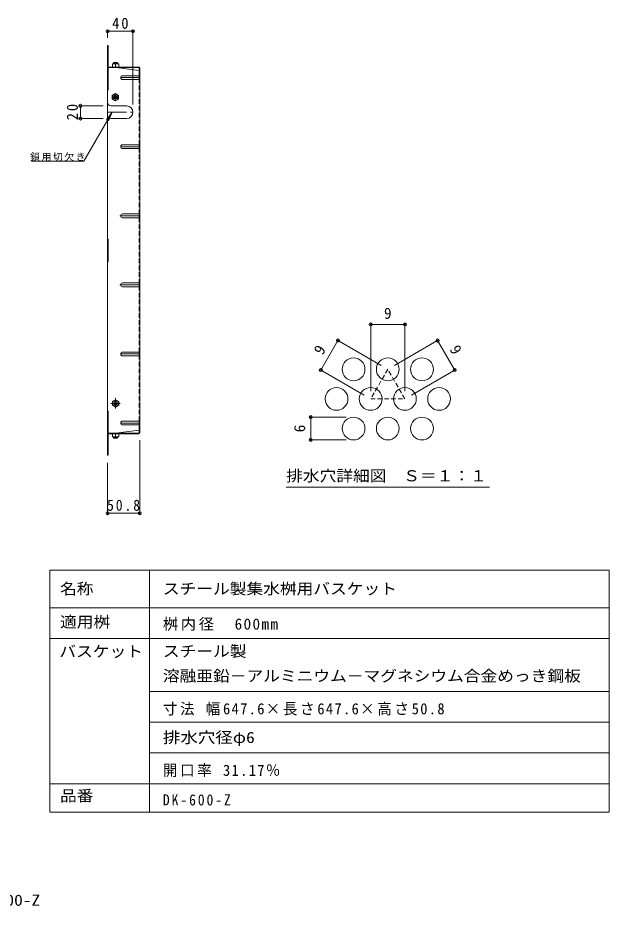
# Model space of a CAD drawing. Units: millimetres at full size, sheet at 1:6, with parts at other scales. Extents: x -1077 to 1135, y -797 to 643.
# Drawn here: x 201 to 1135, y -797 to 608 of the extents above; entities that cross this region are included whole.
import ezdxf
from ezdxf.enums import TextEntityAlignment as Align

# ---------------------------------------------------------------- set-up
doc = ezdxf.new("R2010")
doc.units = ezdxf.units.MM
doc.header["$LTSCALE"] = 6
doc.header["$PDMODE"] = 32
doc.header["$PDSIZE"] = 4.8
for name, pattern in [('CHAIN1', [8, 5, -1, 1, -1]), ('CHAIN2', [12, 9, -1, 1, -1]), ('DASHED1', [1.8, 1.2, -0.6])]:
    doc.linetypes.add(name, pattern=pattern)
for name, color, linetype, lineweight in [('0-0_通り芯', 3, 'Continuous', 9), ('0-1_躯体', 3, 'Continuous', 9), ('0-4_その他', 7, 'Continuous', 9), ('0-5_寸法', 7, 'Continuous', 9), ('0-7', 2, 'Continuous', 9), ('0-B', 2, 'Continuous', 9), ('0-D', 2, 'CHAIN1', 9), ('F-4_F-4ﾚｲﾔ', 7, 'Continuous', 9), ('F-6_F-6ﾚｲﾔ', 2, 'Continuous', 9), ('F-7_F-7ﾚｲﾔ', 2, 'Continuous', 9), ('F-F_F-Fﾚｲﾔ', 2, 'Continuous', 9)]:
    doc.layers.add(name, color=color, linetype=linetype, lineweight=lineweight)
doc.layers.add('F-5_F-5ﾚｲﾔ', color=2, linetype='Continuous')
doc.styles.add('ＭＳ ゴシック', font='')
doc.styles.get('ＭＳ ゴシック').set_extended_font_data('MS Gothic')

msp = doc.modelspace()

# ---------------------------------------------------------------- linework, layer by layer
at = {"layer": '0-0_通り芯', "linetype": 'CHAIN1'}
for p, q in [((363.656, 513.606), (393.656, 513.606)), ((358.956, 482.707), (350.956, 482.707)), ((354.956, 478.707), (354.956, 487.534)), ((342.856, 459.047), (382.856, 459.047)), ((363.656, 404.487), (393.656, 404.487)), ((363.656, 77.129), (393.656, 77.129)), ((363.656, -31.99), (393.656, -31.99))]:
    msp.add_line(p, q, dxfattribs=at)
at = {"layer": '0-0_通り芯'}
for p, q in [((366.656, 516.606), (392.856, 516.606)), ((392.856, 516.606), (393.656, 516.606)), ((347.856, 469.047), (372.856, 469.047)), ((347.856, 449.047), (372.856, 449.047)), ((366.656, 407.487), (392.856, 407.487)), ((392.856, 407.487), (393.656, 407.487)), ((366.656, 401.487), (392.856, 401.487)), ((392.856, 401.487), (393.656, 401.487)), ((366.656, 298.366), (392.856, 298.366)), ((392.856, 298.366), (393.656, 298.366)), ((366.656, 292.366), (392.856, 292.366)), ((392.856, 292.366), (393.656, 292.366)), ((366.656, 189.251), (392.856, 189.251)), ((366.656, 183.251), (392.856, 183.251)), ((392.856, 189.251), (393.656, 189.251)), ((392.856, 183.251), (393.656, 183.251)), ((366.656, 80.129), (392.856, 80.129)), ((366.656, 74.129), (392.856, 74.129)), ((392.456, 80.129), (393.656, 80.129)), ((392.856, 74.129), (393.656, 74.129)), ((366.656, -28.99), (392.856, -28.99)), ((366.656, -34.99), (392.856, -34.99)), ((392.856, -28.99), (393.656, -28.99)), ((392.856, -34.99), (393.656, -34.99))]:
    msp.add_line(p, q, dxfattribs=at)
msp.add_lwpolyline([(366.656, 510.606), (392.856, 510.606), (393.656, 510.606)], dxfattribs=at)
for centre, radius, start, end in [((366.656, 513.606), 3, 90, 270), ((347.856, 474.047), 5, 180, 270), ((372.856, 459.047), 10, 270, 90), ((347.856, 444.047), 5, 90, 180), ((366.656, 404.487), 3, 90, 270), ((366.656, 295.366), 3, 90, 270), ((366.656, 186.251), 3, 90, 270), ((366.656, 77.129), 3, 90, 270), ((366.656, -31.99), 3, 90, 270)]:
    msp.add_arc(centre, radius, start, end, dxfattribs=at)
at = {"layer": '0-1_躯体'}
for p, q in [((352.356, 537.107), (352.856, 537.607)), ((352.356, 535.407), (352.356, 537.107)), ((358.356, 537.107), (352.356, 537.107)), ((357.856, 537.607), (352.856, 537.607)), ((358.356, 537.107), (357.856, 537.607)), ((358.356, 535.407), (358.356, 537.107)), ((352.356, -53.793), (352.356, -55.493)), ((358.356, -55.493), (352.356, -55.493)), ((352.356, -55.493), (352.856, -55.993)), ((357.856, -55.993), (352.856, -55.993)), ((358.356, -55.493), (357.856, -55.993)), ((358.356, -53.793), (358.356, -55.493))]:
    msp.add_line(p, q, dxfattribs=at)
at = {"layer": '0-4_その他'}
for p, q in [((342.856, 588.685), (342.856, 576.611)), ((342.856, 586.885), (382.856, 586.885)), ((382.856, 588.685), (382.856, 471.047)), ((298.022, 469.047), (335.856, 469.047)), ((299.822, 469.047), (299.822, 449.047)), ((298.022, 449.047), (335.856, 449.047)), ((393.656, -176.251), (393.656, -59.196)), ((342.856, -176.251), (342.856, -94.996)), ((342.856, -174.451), (393.656, -174.451))]:
    msp.add_line(p, q, dxfattribs=at)
for p in [(342.856, 586.885), (382.856, 586.885), (299.822, 469.047), (299.822, 449.047), (342.856, -174.451), (393.656, -174.451)]:
    msp.add_point(p, dxfattribs=at)
at = {"layer": '0-5_寸法'}
for p, q in [((350.164, 459.047), (305.575, 381.818)), ((350.164, 459.047), (341.032, 447.146)), ((350.164, 459.047), (344.423, 445.188)), ((305.575, 381.818), (222.575, 381.818))]:
    msp.add_line(p, q, dxfattribs=at)
at = {"layer": '0-7'}
for p, q in [((342.856, 564.611), (343.656, 564.611)), ((342.856, 531.211), (342.856, 564.611)), ((343.656, 531.077), (343.656, 564.611)), ((342.856, 539.611), (343.656, 539.611)), ((342.856, 529.611), (342.856, 240.808)), ((343.656, 529.611), (343.656, 494.606)), ((344.323, 530.411), (392.056, 530.411)), ((344.456, 529.611), (392.19, 529.611)), ((355.856, 529.607), (392.856, 524.995)), ((392.856, 528.944), (392.856, 524.995)), ((393.656, 528.811), (393.656, 295.367)), ((392.856, 510.606), (392.856, 516.606)), ((342.856, 494.606), (343.656, 494.606)), ((392.856, 401.487), (392.856, 407.487)), ((392.856, 292.366), (392.856, 298.366)), ((393.656, -47.196), (393.656, 295.367)), ((342.856, 258.311), (343.656, 258.311)), ((342.856, 240.808), (342.856, -47.996)), ((392.856, 189.251), (392.856, 183.251)), ((392.856, 74.129), (392.856, 80.129)), ((342.856, -12.992), (343.656, -12.992)), ((343.656, -47.996), (343.656, -12.992)), ((392.856, -34.99), (392.856, -28.99)), ((342.856, -47.996), (343.656, -47.996)), ((343.656, -47.996), (344.456, -47.996)), ((343.656, -49.463), (343.656, -82.996)), ((344.323, -48.796), (392.056, -48.796)), ((344.456, -47.996), (392.19, -47.996)), ((355.856, -47.993), (392.856, -43.381)), ((392.856, -47.33), (392.856, -43.381)), ((342.856, -57.996), (343.656, -57.996))]:
    msp.add_line(p, q, dxfattribs=at)
at = {"layer": '0-7', "linetype": 'DASHED1'}
for p, q in [((392.856, 516.606), (392.856, 524.995)), ((392.856, 407.487), (392.856, 510.606)), ((392.856, 298.366), (392.856, 401.487)), ((392.856, 80.129), (392.856, 292.366)), ((392.856, -28.99), (392.856, 74.129)), ((392.856, -43.381), (392.856, -34.99))]:
    msp.add_line(p, q, dxfattribs=at)
at = {"layer": '0-7', "linetype": 'CHAIN2'}
for p, q in [((361.969, 295.367), (393.656, 295.367)), ((361.969, 186.249), (393.656, 186.249))]:
    msp.add_line(p, q, dxfattribs=at)
at = {"layer": '0-7'}
for points in [[(342.856, 529.611), (343.656, 529.611), (344.456, 529.611)], [(342.856, 223.31), (343.656, 223.31), (343.656, 258.311)], [(342.856, -49.596), (342.856, -82.996), (343.656, -82.996)]]:
    msp.add_lwpolyline(points, dxfattribs=at)
for centre, radius, start, end in [((344.456, 531.211), 1.6, 180, 270), ((344.323, 531.077), 0.667, 180, 270), ((392.056, 528.811), 1.6, 0, 90), ((392.19, 528.944), 0.667, 0, 90), ((392.856, 525.795), 0.8, 270, 0), ((344.456, -49.596), 1.6, 90, 180), ((344.323, -49.463), 0.667, 90, 180), ((392.056, -47.196), 1.6, 270, 0), ((392.19, -47.33), 0.667, 270, 0), ((392.856, -44.181), 0.8, 0, 90)]:
    msp.add_arc(centre, radius, start, end, dxfattribs=at)
at = {"layer": '0-B'}
for p, q in [((360.356, 535.407), (350.356, 535.407)), ((350.356, 530.407), (350.356, 535.407)), ((355.356, 530.407), (355.356, 534.974)), ((360.356, 530.407), (360.356, 535.407)), ((360.356, 530.407), (350.356, 530.407)), ((354.956, 488.457), (349.956, 485.57)), ((349.956, 485.57), (349.956, 479.844)), ((354.956, 476.957), (349.956, 479.844)), ((354.956, 476.957), (359.956, 479.844)), ((355.356, 4.754), (350.356, 1.867)), ((350.356, 1.867), (350.356, -3.86)), ((355.356, -6.746), (350.356, -3.86)), ((355.356, -6.746), (360.356, -3.86)), ((360.356, -48.793), (350.356, -48.793)), ((350.356, -48.793), (350.356, -53.793)), ((360.356, -53.793), (350.356, -53.793)), ((355.356, -48.793), (355.356, -53.36)), ((360.356, -48.793), (360.356, -53.793))]:
    msp.add_line(p, q, dxfattribs=at)
for points in [[(354.956, 488.457), (359.956, 485.57), (359.956, 479.844)], [(355.356, 4.754), (360.356, 1.867), (360.356, -3.86)]]:
    msp.add_lwpolyline(points, dxfattribs=at)
for centre, radius in [((354.956, 482.707), 5), ((354.956, 482.707), 3), ((354.956, 482.707), 2.458), ((355.356, -0.996), 5), ((355.356, -0.996), 3), ((355.356, -0.996), 2.458)]:
    msp.add_circle(centre, radius, dxfattribs=at)
for centre, start, end in [((352.856, 527.974), 70.34633, 109.65366), ((357.856, 527.974), 70.34633, 109.65366), ((352.856, -46.36), 250.34634, 289.65367), ((357.856, -46.36), 250.34634, 289.65367)]:
    msp.add_arc(centre, 7.433, start, end, dxfattribs=at)
at = {"layer": '0-D'}
for p, q in [((355.356, 538.094), (355.356, 535.032)), ((355.356, 7.532), (355.356, -8.976)), ((347.887, -0.996), (362.647, -0.996)), ((355.356, -56.479), (355.356, -53.418))]:
    msp.add_line(p, q, dxfattribs=at)
at = {"layer": 'F-4_F-4ﾚｲﾔ'}
for p, q in [((758.439, 125.497), (758.439, 18.13)), ((758.439, 123.697), (812.439, 123.697)), ((812.439, 125.497), (812.439, 18.13)), ((679.654, 51.616), (706.654, 98.382)), ((705.095, 99.282), (775.047, 58.895)), ((865.782, 99.282), (795.831, 58.895)), ((891.223, 51.616), (864.223, 98.382)), ((678.095, 52.516), (748.047, 12.13)), ((892.782, 52.516), (822.831, 12.13)), ((662.018, -22.635), (719.439, -22.635)), ((663.818, -58.635), (663.818, -22.635)), ((662.018, -58.635), (719.439, -58.635))]:
    msp.add_line(p, q, dxfattribs=at)
for p in [(758.439, 123.697), (812.439, 123.697), (706.654, 98.382), (864.223, 98.382), (679.654, 51.616), (891.223, 51.616), (663.818, -22.635), (663.818, -58.635)]:
    msp.add_point(p, dxfattribs=at)
at = {"layer": 'F-6_F-6ﾚｲﾔ', "linetype": 'DASHED1'}
msp.add_lwpolyline([(785.439, 52.895), (758.439, 6.13), (812.439, 6.13)], close=True, dxfattribs=at)
at = {"layer": 'F-6_F-6ﾚｲﾔ'}
for centre in [(731.439, 52.895), (785.439, 52.895), (839.439, 52.895), (704.439, 6.13), (758.439, 6.13), (812.439, 6.13), (866.439, 6.13), (731.439, -40.635), (785.439, -40.635), (839.439, -40.635)]:
    msp.add_circle(centre, 18, dxfattribs=at)
at = {"layer": 'F-7_F-7ﾚｲﾔ', "color": 7}
msp.add_line((624.939, -133.056), (945.939, -133.056), dxfattribs=at)
at = {"layer": 'F-F_F-Fﾚｲﾔ', "color": 7}
for p, q in [((251.692, -264.3), (251.692, -646.8)), ((251.692, -264.3), (1135.192, -264.3)), ((409.192, -264.3), (409.192, -646.8)), ((1135.192, -264.3), (1135.192, -646.8)), ((251.692, -323.7), (1135.192, -323.7)), ((251.692, -372.3), (1135.192, -372.3)), ((409.192, -456), (1135.192, -456)), ((409.192, -504.6), (1135.192, -504.6)), ((409.192, -553.2), (1135.192, -553.2)), ((251.692, -601.8), (1135.192, -601.8)), ((251.692, -646.8), (1135.192, -646.8))]:
    msp.add_line(p, q, dxfattribs=at)

# ---------------------------------------------------------------- texts
at = {"layer": '0-4_その他', "color": 2, "char_height": 17.6, "attachment_point": 7, "style": 'ＭＳ ゴシック'}
for s, insert in [('\\T1.27;\\W0.95;40', (350.106, 590.485)), ('\\T1.28;\\W0.9;50.8', (342.006, -170.851))]:
    msp.add_mtext(s, dxfattribs=dict(at, insert=insert))
at = {"layer": '0-4_その他', "color": 2, "insert": (296.222, 446.297), "char_height": 17.6, "attachment_point": 7, "rotation": 90, "style": 'ＭＳ ゴシック'}
msp.add_mtext('\\T1.27;\\W0.95;20', dxfattribs=at)
at = {"layer": '0-5_寸法', "insert": (220.575, 381.568), "char_height": 11, "attachment_point": 7, "style": 'ＭＳ ゴシック'}
msp.add_mtext('\\T1.17;鎖用切欠き', dxfattribs=at)
at = {"layer": 'F-4_F-4ﾚｲﾔ', "color": 2, "style": 'ＭＳ ゴシック'}
msp.add_text('9', height=17.6, dxfattribs=at).set_placement((779.439, 127.297), align=Align.BOTTOM_LEFT)
for s, rotation, p in [('9', 60, (687.037, 71.603)), ('9', 300, (877.841, 81.995)), ('6', 90, (660.218, -46.635))]:
    msp.add_text(s, height=17.6, rotation=rotation, dxfattribs=at).set_placement(p, align=Align.BOTTOM_LEFT)
at = {"layer": 'F-5_F-5ﾚｲﾔ', "style": 'ＭＳ ゴシック', "width": 1.15}
msp.add_text('スチール製集水桝用バスケット（落葉助っ人）\u3000DK-600-Z', height=17.6, dxfattribs=at).set_placement((-481.05, -799.8), align=Align.BOTTOM_LEFT)
at = {"layer": 'F-7_F-7ﾚｲﾔ', "style": 'ＭＳ ゴシック', "width": 1.1}
msp.add_text('排水穴詳細図\u3000Ｓ＝１：１', height=17.6, dxfattribs=at).set_placement((624.939, -129.369), align=Align.BOTTOM_LEFT)
at = {"layer": 'F-F_F-Fﾚｲﾔ', "style": 'ＭＳ ゴシック'}
for s, width, p in [('名称', 1.1, (267.662, -307.8)), ('スチール製集水桝用バスケット', 1.1, (430.192, -307.8)), ('適用桝', 1.1, (267.662, -360.3)), ('バスケット', 1.1, (266.692, -406.8)), ('スチール製', 1.1, (430.192, -406.5)), ('溶融亜鉛－アルミニウム－マグネシウム合金めっき鋼板', 1.1, (430.192, -445.5)), ('排水穴径φ6', 1.15, (430.192, -542.7)), ('品番', 1.1, (267.662, -634.8))]:
    msp.add_text(s, height=17.6, dxfattribs=dict(at, width=width)).set_placement(p, align=Align.BOTTOM_LEFT)
at = {"layer": 'F-F_F-Fﾚｲﾔ', "char_height": 17.6, "attachment_point": 7, "style": 'ＭＳ ゴシック'}
for s, insert in [('\\T1.18;桝内径\u3000600mm', (430.192, -360.3)), ('\\T1.19;\\W0.95;寸法\\~幅647.6×長さ647.6×高さ50.8', (430.192, -494.1)), ('\\T1.19;\\W0.95;開口率\\~31.17％', (430.192, -591.3)), ('\\T1.28;\\W0.9;DK-600-Z', (430.192, -636.3))]:
    msp.add_mtext(s, dxfattribs=dict(at, insert=insert))

doc.saveas('drawing.dxf')
